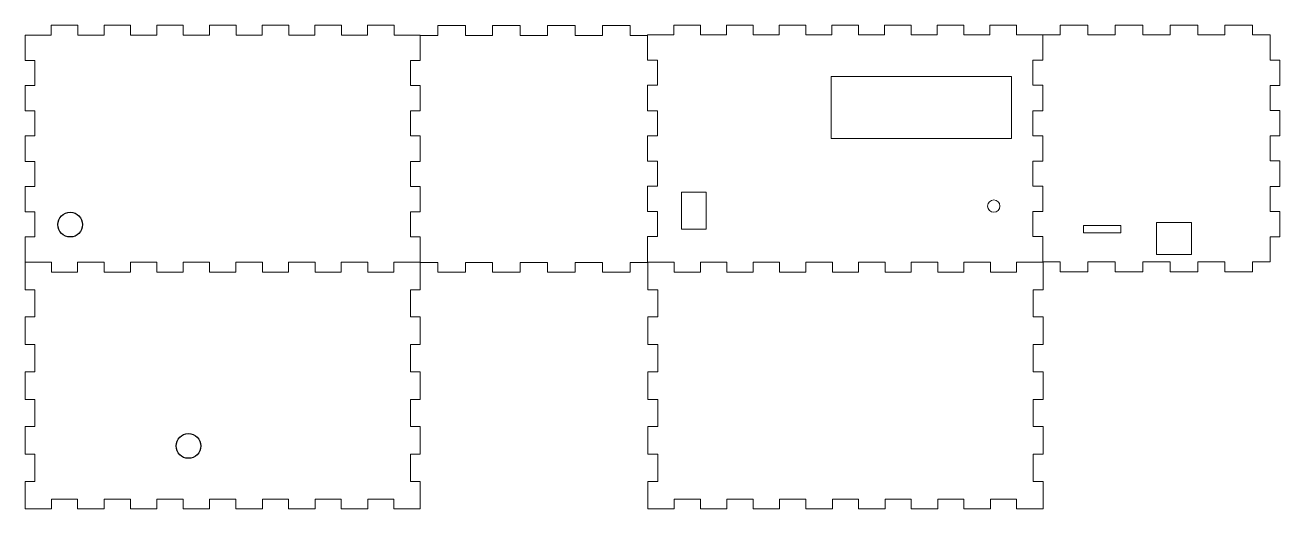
# Model space of a CAD drawing. Header units: millimetres. Extents: x 0 to 381, y 0 to 147.
import ezdxf

# ---------------------------------------------------------------- set-up
doc = ezdxf.new("R2010")
doc.units = ezdxf.units.MM
doc.layers.add('PDF_Geometry', color=1, linetype='Continuous')

msp = doc.modelspace()

# ---------------------------------------------------------------- linework, layer by layer
for centre in [(13.7, 86.4), (49.6, 19.13)]:
    msp.add_circle(centre, 3.75)
at = {"layer": 'PDF_Geometry', "lineweight": 0}
for points in [[(0, 74.99), (0, 82.69), (3, 82.69), (3, 90.28), (0, 90.28), (0, 98.03), (3, 98.03), (3, 105.62), (0, 105.62), (0, 113.36), (3, 113.36), (3, 120.95), (0, 120.95), (0, 128.69), (3, 128.69), (3, 136.28), (0, 136.28), (0, 143.98), (7.96, 143.98), (7.96, 146.98), (16.04, 146.98), (16.04, 143.98), (23.96, 143.98), (23.96, 146.98), (32.03, 146.98), (32.03, 143.98), (39.96, 143.98), (39.96, 146.98), (48.03, 146.98), (48.03, 143.98), (55.96, 143.98), (55.96, 146.98), (64.03, 146.98), (64.03, 143.98), (71.95, 143.98), (71.95, 146.98), (80.03, 146.98), (80.03, 143.98), (87.95, 143.98), (87.95, 146.98), (96.03, 146.98), (96.03, 143.98), (103.95, 143.98), (103.95, 146.98), (112.02, 146.98), (112.02, 143.98), (119.98, 143.98), (119.98, 136.28), (116.99, 136.28), (116.99, 128.69), (119.98, 128.69), (119.98, 120.95), (116.99, 120.95), (116.99, 113.36), (119.98, 113.36), (119.98, 105.62), (116.99, 105.62), (116.99, 98.03), (119.98, 98.03), (119.98, 90.28), (116.99, 90.28), (116.99, 82.69), (119.98, 82.69), (119.98, 74.99)], [(119.98, 143.91), (125.28, 143.91), (125.28, 146.91), (133.69, 146.91), (133.69, 143.91), (141.94, 143.91), (141.94, 146.91), (150.35, 146.91), (150.35, 143.91), (158.61, 143.91), (158.61, 146.91), (167.02, 146.91), (167.02, 143.91), (175.27, 143.91), (175.27, 146.91), (183.68, 146.91), (183.68, 143.91), (188.98, 143.91)], [(188.98, 75.07), (188.98, 82.77), (191.98, 82.77), (191.98, 90.36), (188.98, 90.36), (188.98, 98.1), (191.98, 98.1), (191.98, 105.69), (188.98, 105.69), (188.98, 113.43), (191.98, 113.43), (191.98, 121.02), (188.98, 121.02), (188.98, 128.76), (191.98, 128.76), (191.98, 136.36), (188.98, 136.36), (188.98, 144.06), (196.94, 144.06), (196.94, 147.06), (205.01, 147.06), (205.01, 144.06), (212.94, 144.06), (212.94, 147.06), (221.01, 147.06), (221.01, 144.06), (228.93, 144.06), (228.93, 147.06), (237.01, 147.06), (237.01, 144.06), (244.93, 144.06), (244.93, 147.06), (253.01, 147.06), (253.01, 144.06), (260.93, 144.06), (260.93, 147.06), (269, 147.06), (269, 144.06), (276.93, 144.06), (276.93, 147.06), (285, 147.06), (285, 144.06), (292.93, 144.06), (292.93, 147.06), (301, 147.06), (301, 144.06), (308.96, 144.06), (308.96, 136.36), (305.96, 136.36), (305.96, 128.76), (308.96, 128.76), (308.96, 121.02), (305.96, 121.02), (305.96, 113.43), (308.96, 113.43), (308.96, 105.69), (305.96, 105.69), (305.96, 98.1), (308.96, 98.1), (308.96, 90.36), (305.96, 90.36), (305.96, 82.77), (308.96, 82.77), (308.96, 75.07), (314.26, 75.07), (314.26, 72.07), (322.66, 72.07), (322.66, 75.07), (330.92, 75.07), (330.92, 72.07), (339.33, 72.07), (339.33, 75.07), (347.59, 75.07), (347.59, 72.07), (355.99, 72.07), (355.99, 75.07), (364.25, 75.07), (364.25, 72.07), (372.66, 72.07), (372.66, 75.07), (377.95, 75.07), (377.95, 82.69), (380.95, 82.69), (380.95, 90.44), (377.95, 90.44), (377.95, 98.03), (380.95, 98.03), (380.95, 105.77), (377.95, 105.77), (377.95, 113.36), (380.95, 113.36), (380.95, 121.1), (377.95, 121.1), (377.95, 128.69), (380.95, 128.69), (380.95, 136.43), (377.95, 136.43), (377.95, 144.06), (372.66, 144.06), (372.66, 147.06), (364.25, 147.06), (364.25, 144.06), (355.99, 144.06), (355.99, 147.06), (347.59, 147.06), (347.59, 144.06), (339.33, 144.06), (339.33, 147.06), (330.92, 147.06), (330.92, 144.06), (322.66, 144.06), (322.66, 147.06), (314.26, 147.06), (314.26, 144.06), (308.96, 144.06)], [(188.98, 74.92), (183.68, 74.92), (183.68, 71.92), (175.27, 71.92), (175.27, 74.92), (167.02, 74.92), (167.02, 71.92), (158.61, 71.92), (158.61, 74.92), (150.35, 74.92), (150.35, 71.92), (141.94, 71.92), (141.94, 74.92), (133.69, 74.92), (133.69, 71.92), (125.28, 71.92), (125.28, 74.92), (119.98, 74.92)]]:
    msp.add_lwpolyline(points, dxfattribs=at)
for points in [[(244.69, 131.38), (299.44, 131.38), (299.44, 112.63), (244.69, 112.63)], [(199.25, 96.24), (206.75, 96.24), (206.75, 84.99), (199.25, 84.99)], [(321.37, 86.16), (332.7, 86.16), (332.7, 83.91), (321.37, 83.91)], [(343.5, 87.06), (354.07, 87.06), (354.07, 77.31), (343.5, 77.31)], [(3, 66.62), (0, 66.62), (0, 74.99), (8.04, 74.99), (8.04, 71.99), (15.96, 71.99), (15.96, 74.99), (24.03, 74.99), (24.03, 71.99), (31.96, 71.99), (31.96, 74.99), (40.03, 74.99), (40.03, 71.99), (47.96, 71.99), (47.96, 74.99), (56.03, 74.99), (56.03, 71.99), (63.95, 71.99), (63.95, 74.99), (72.03, 74.99), (72.03, 71.99), (79.95, 71.99), (79.95, 74.99), (88.03, 74.99), (88.03, 71.99), (95.95, 71.99), (95.95, 74.99), (104.02, 74.99), (104.02, 71.99), (111.95, 71.99), (111.95, 74.99), (119.98, 74.99), (119.98, 66.62), (116.99, 66.62), (116.99, 58.36), (119.98, 58.36), (119.98, 49.96), (116.99, 49.96), (116.99, 41.7), (119.98, 41.7), (119.98, 33.29), (116.99, 33.29), (116.99, 25.04), (119.98, 25.04), (119.98, 16.63), (116.99, 16.63), (116.99, 8.37), (119.98, 8.37), (119.98, 0), (111.95, 0), (111.95, 3), (104.02, 3), (104.02, 0), (95.95, 0), (95.95, 3), (88.03, 3), (88.03, 0), (79.95, 0), (79.95, 3), (72.03, 3), (72.03, 0), (63.95, 0), (63.95, 3), (56.03, 3), (56.03, 0), (47.96, 0), (47.96, 3), (40.03, 3), (40.03, 0), (31.96, 0), (31.96, 3), (24.03, 3), (24.03, 0), (15.96, 0), (15.96, 3), (8.04, 3), (8.04, 0), (0, 0), (0, 8.37), (3, 8.37), (3, 16.63), (0, 16.63), (0, 25.04), (3, 25.04), (3, 33.29), (0, 33.29), (0, 41.7), (3, 41.7), (3, 49.96), (0, 49.96), (0, 58.36), (3, 58.36)], [(189.05, 74.99), (197.09, 74.99), (197.09, 71.99), (205.01, 71.99), (205.01, 74.99), (213.09, 74.99), (213.09, 71.99), (221.01, 71.99), (221.01, 74.99), (229.08, 74.99), (229.08, 71.99), (237.01, 71.99), (237.01, 74.99), (245.08, 74.99), (245.08, 71.99), (253.01, 71.99), (253.01, 74.99), (261.08, 74.99), (261.08, 71.99), (269, 71.99), (269, 74.99), (277.08, 74.99), (277.08, 71.99), (285, 71.99), (285, 74.99), (293.08, 74.99), (293.08, 71.99), (301, 71.99), (301, 74.99), (309.04, 74.99), (309.04, 66.62), (306.04, 66.62), (306.04, 58.36), (309.04, 58.36), (309.04, 49.96), (306.04, 49.96), (306.04, 41.7), (309.04, 41.7), (309.04, 33.29), (306.04, 33.29), (306.04, 25.04), (309.04, 25.04), (309.04, 16.63), (306.04, 16.63), (306.04, 8.37), (309.04, 8.37), (309.04, 0), (301, 0), (301, 3), (293.08, 3), (293.08, 0), (285, 0), (285, 3), (277.08, 3), (277.08, 0), (269, 0), (269, 3), (261.08, 3), (261.08, 0), (253.01, 0), (253.01, 3), (245.08, 3), (245.08, 0), (237.01, 0), (237.01, 3), (229.08, 3), (229.08, 0), (221.01, 0), (221.01, 3), (213.09, 3), (213.09, 0), (205.01, 0), (205.01, 3), (197.09, 3), (197.09, 0), (189.05, 0), (189.05, 8.37), (192.05, 8.37), (192.05, 16.63), (189.05, 16.63), (189.05, 25.04), (192.05, 25.04), (192.05, 33.29), (189.05, 33.29), (189.05, 41.7), (192.05, 41.7), (192.05, 49.96), (189.05, 49.96), (189.05, 58.36), (192.05, 58.36), (192.05, 66.62), (189.05, 66.62)]]:
    msp.add_lwpolyline(points, close=True, dxfattribs=at)
msp.add_circle((294.09, 92.05), 1.87, dxfattribs=at)

doc.saveas('drawing.dxf')
